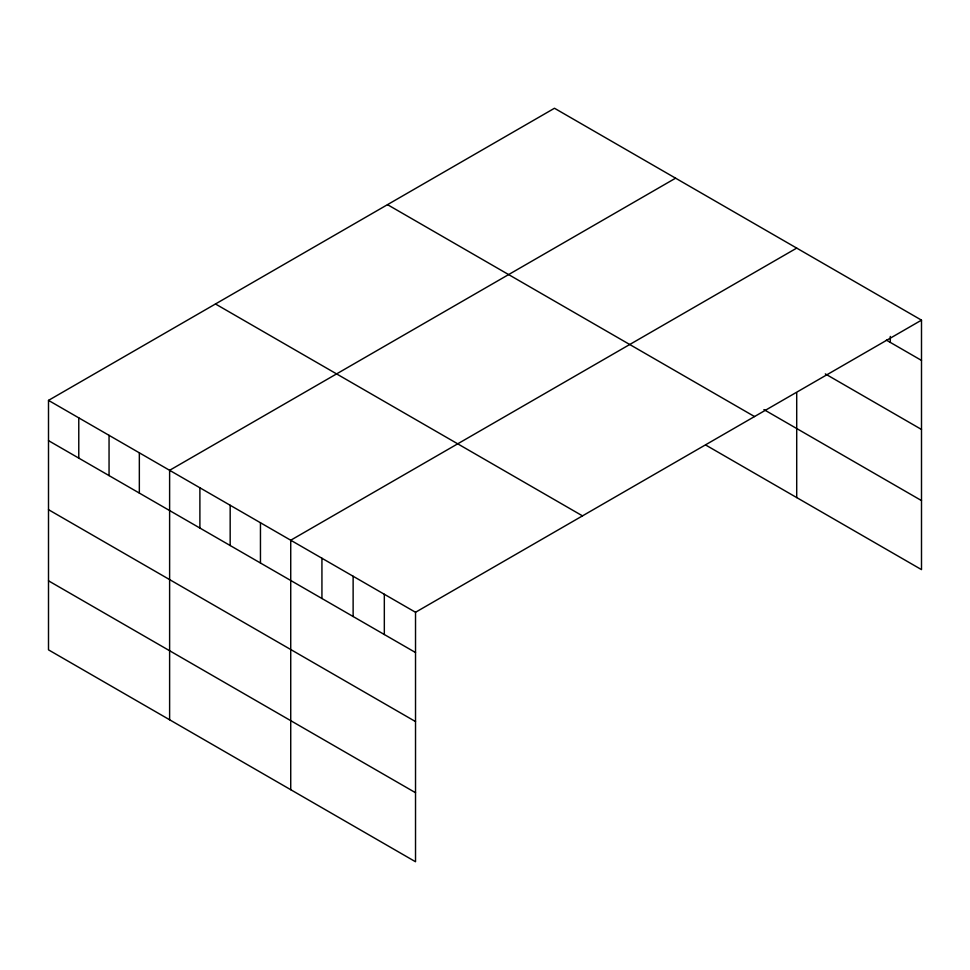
<?xml version="1.0" encoding="UTF-8"?>
<svg xmlns="http://www.w3.org/2000/svg" width="970" height="970" viewBox="0 0 970 970"><rect width="100%" height="100%" fill="white"/><g stroke="black" fill="none" stroke-linecap="round" stroke-linejoin="round"><path stroke-width="1.45" d="M48.5 400.38L415.524 612.276L415.524 861.748L48.5 649.851L48.5 400.38L554.476 108.252L921.5 320.149L921.5 569.62L705.881 445.133M675.593 178.177L169.617 470.304L169.617 719.776M796.709 248.102L290.733 540.229L290.733 789.701M415.524 612.276L921.5 320.149M886.398 340.143L921.5 360.416M825.312 373.911L921.5 429.455M763.911 409.595L921.5 500.581M387.503 204.658L754.527 416.554M215.473 303.974L582.497 515.87M48.5 440.635L415.524 652.531M48.5 509.674L415.524 721.571M48.5 580.812L415.524 792.708M890.302 336.432L890.302 342.398M796.709 392.971L796.709 497.574M384.326 594.258L384.326 634.525M353.128 576.253L353.128 616.508M321.931 558.235L321.931 598.502M260.457 522.745L260.457 563.012M230.169 505.261L230.169 545.528M199.893 487.789L199.893 528.044M139.34 452.82L139.34 493.087M109.052 435.336L109.052 475.603M78.776 417.864L78.776 458.119"/></g></svg>
